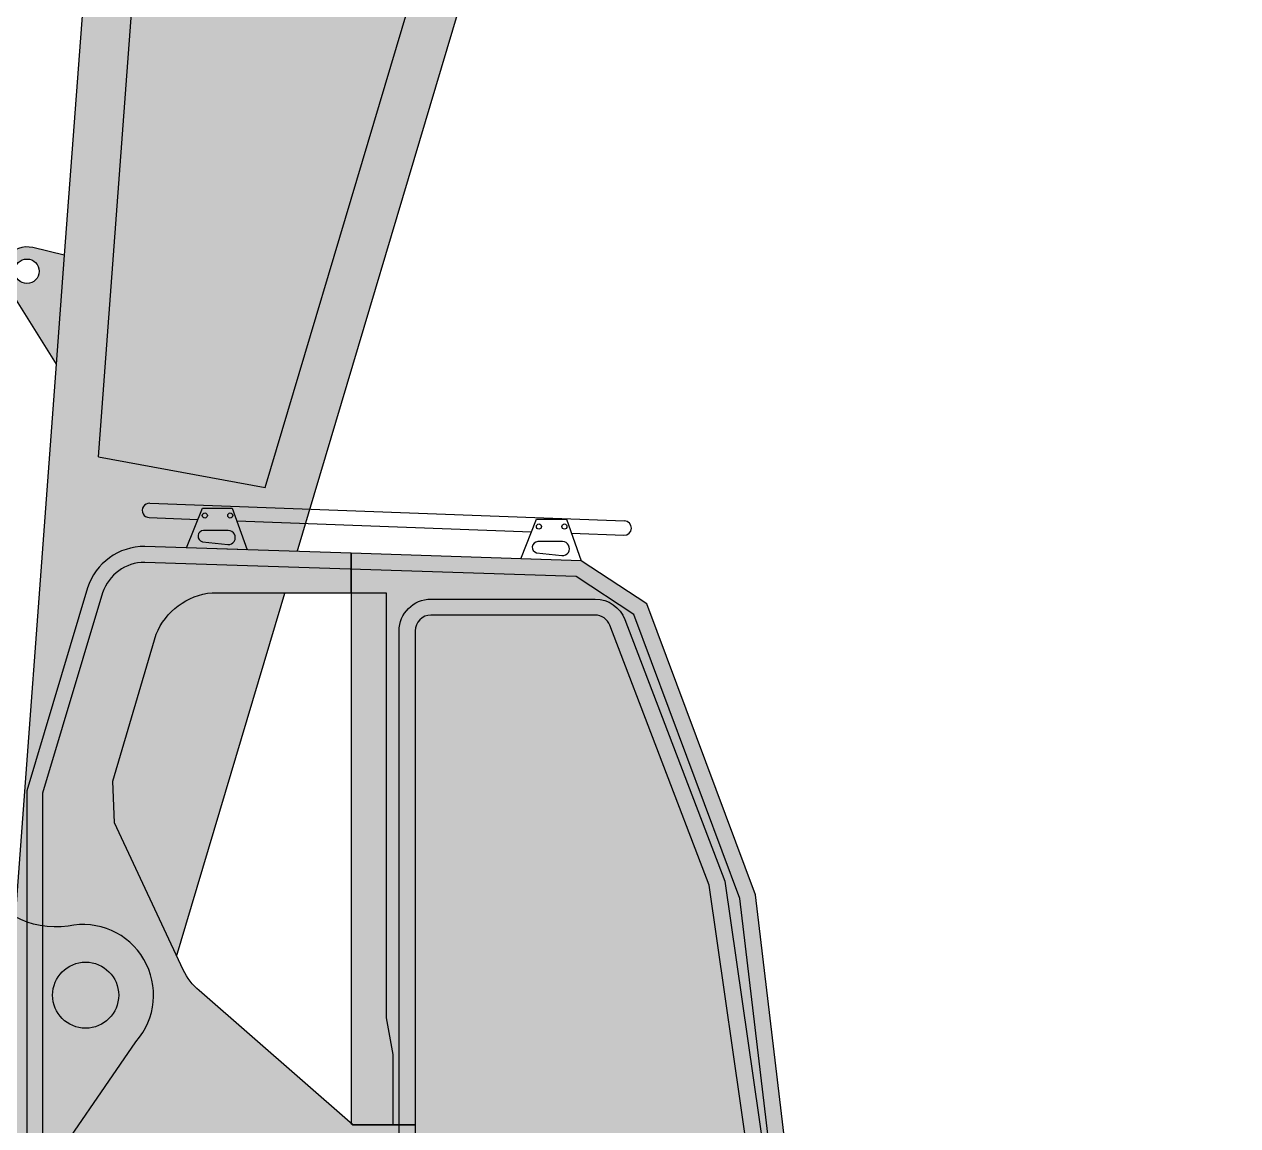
# Model space of a CAD drawing. Header units: millimetres. Extents: x 1288 to 41624, y 765 to 20114.
# Drawn here: x 24237 to 27326, y 2767 to 5571 of the extents above; entities that cross this region are included whole.
import ezdxf
from ezdxf.enums import TextEntityAlignment as Align

# ---------------------------------------------------------------- set-up
doc = ezdxf.new("R2010")
doc.units = ezdxf.units.MM
doc.set_wipeout_variables(frame=1)
doc.layers.add('dwgmodels.com', color=250, linetype='Continuous')
doc.layers.add('Hatch', color=7, linetype='Continuous', true_color=0xffe494)
doc.styles.get("Standard").update_dxf_attribs({"font": 'Arial.ttf'})

# ---------------------------------------------------------------- blocks, each defined once
blk = doc.blocks.new('BLOCK-20201113.232757')
at = {"color": 0, "linetype": 'ByBlock', "lineweight": -2, "transparency": 16777216}
blk.add_wipeout([(-20.78661947248429, 192.3173922185115), (-108.39483670202799, 160.21430109438734), (-170.78355875841316, 90.8352297109086), (-193.4372226994128, 0.3221384151675011), (-171.0851534098938, -90.26590265173672), (-108.92785601268633, -159.85238529123944), (-21.427049436289508, -192.2470921789818), (-20.847749351621133, -192.3107751681937), (7406.6477261941, -997.5000000000036), (7500, -997.5000000000036), (7500, -997.5000000000036), (7544.194173824159, -979.1941738241635), (7562.499999999999, -935.0000000000041), (7544.194173824159, -890.8058261758447), (7500, -872.5000000000036), (7413.403346109873, -872.5000000000036), (3448.7768313740744, -442.70848270349325), (3448.7768313740744, 441.5970245419403), (7435.482637433652, 872.5000000000036), (7500, 872.5000000000036), (7500, 872.5000000000036), (7544.194173824159, 890.8058261758442), (7562.499999999999, 935.0000000000036), (7544.194173824159, 979.1941738241621), (7500, 997.5000000000036), (7428.74694192455, 997.5000000000036), (7252.569536149065, 978.457870469967), (7249.683739673084, 1005.1572023872504), (6577.259630521952, 1108.431539919773), (6577.259630521952, 1108.431539919773), (6550.948509429011, 1106.4478673046096), (6528.189872118988, 1093.096669680339), (6513.620397630077, 1071.0980228281232), (6510.208364600407, 1044.933770864498), (6510.208364600407, 1044.9337708644998), (6524.476306686724, 899.7619359695273), (3403.0808975538894, 562.3860083723293), (3385.1781315127046, 736.4791287971066), (3385.1781315127046, 736.4791287971066), (3372.1027357691137, 772.8782086227684), (3343.5712635207815, 798.989778421409), (3306.1588394713713, 808.7963839887634), (3268.4872182730833, 800.0380769434923), (2826.55182647499, 575.0903498669568), (2746.643047665326, 630.2871924288847), (2746.643047665326, 630.2871924288847), (2716.1338585595577, 640.7821023874676), (2684.613165321035, 633.8973618191358), (2661.258269484212, 611.637474232235), (2652.8689872770647, 580.4834424068176), (2653.872955519797, 481.4078908075462), (1842.6273154851522, 393.7244305464483), (1847.298720604164, 476.4280587348039), (1847.298720604164, 476.4280587348039), (1838.7346856955064, 511.5080121238698), (1812.0590129414297, 535.8463421161514), (1776.3429105469324, 541.1666666778247), (1743.7318341891173, 525.6597803855839), (1743.7318341891173, 525.6597803855839), (1566.4519484109064, 363.87402441925497)], dxfattribs=at)
at = {"layer": 'Hatch', "transparency": 16777216}
h = blk.add_hatch(color=256, dxfattribs=at)
h.dxf.hatch_style = 1
edge = h.paths.add_edge_path()
edge.add_arc((1.122657522500958e-12, 4.894628539281465e-12), 193.4374909339479, 96.16886466272967, 263.8129230255147)
edge.add_line((-20.84774935162204, -192.3107751681928), (7406.6477261941, -997.5000000000036))
edge.add_line((7406.6477261941, -997.5000000000036), (7500, -997.5000000000036))
edge.add_arc((7500, -935.0000000000036), 62.5, 270, 450)
edge.add_line((7500, -872.5000000000036), (7413.403346109873, -872.5000000000036))
edge.add_line((7413.403346109873, -872.5000000000036), (3448.776831374074, -442.7084827034923))
edge.add_line((3448.776831374074, -442.7084827034923), (3448.776831374074, 441.5970245419412))
edge.add_line((3448.776831374074, 441.5970245419412), (7435.482637433652, 872.5000000000036))
edge.add_line((7435.482637433652, 872.5000000000036), (7500, 872.5000000000036))
edge.add_arc((7500, 935.0000000000036), 62.5, 270, 450)
edge.add_line((7500, 997.5000000000036), (7428.74694192455, 997.5000000000036))
edge.add_line((7428.74694192455, 997.5000000000036), (7252.569536149065, 978.457870469967))
edge.add_line((7252.569536149065, 978.457870469967), (7249.683739673084, 1005.15720238725))
edge.add_line((7249.683739673084, 1005.15720238725), (6577.259630521952, 1108.431539919773))
edge.add_arc((6568.385491652524, 1050.651600911414), 58.45743487772642, 81.26844863822892, 185.6131811302398)
edge.add_line((6510.208364600407, 1044.9337708645), (6524.476306686724, 899.7619359695273))
edge.add_line((6524.476306686724, 899.7619359695273), (3403.080897553889, 562.3860083723303))
edge.add_line((3403.080897553889, 562.3860083723303), (3385.178131512705, 736.4791287971057))
edge.add_arc((3305.034103957848, 728.2375637575901), 80.56667144057884, 5.871340301853913, 116.9763629820463)
edge.add_line((3268.487218273083, 800.0380769434923), (2826.55182647499, 575.0903498669577))
edge.add_line((2826.55182647499, 575.0903498669577), (2746.643047665326, 630.2871924288847))
edge.add_arc((2712.659709719797, 581.0893233287352), 59.79379216871472, 55.36529398103555, 180.5805788950491)
edge.add_line((2652.868987277065, 580.4834424068176), (2653.872955519797, 481.4078908075462))
edge.add_line((2653.872955519797, 481.4078908075462), (1842.627315485151, 393.7244305464483))
edge.add_line((1842.627315485151, 393.7244305464483), (1847.298720604163, 476.4280587348039))
edge.add_arc((1785.473850613083, 479.920154794978), 61.92341466931117, 356.7671587340152, 492.3836007403139)
edge.add_line((1743.731834189117, 525.6597803855839), (1566.451948410906, 363.8740244192559))
edge.add_line((1566.451948410906, 363.8740244192559), (-20.78661947248474, 192.3173922185124))
edge = h.paths.add_edge_path(flags=16)
edge.add_arc((7500, 935.0000000000036), 30, 0, 360)
edge = h.paths.add_edge_path(flags=16)
edge.add_arc((6568.385491652523, 1050.651600911413), 28.61509746126831, 0, 360)
edge = h.paths.add_edge_path(flags=16)
edge.add_arc((7500, -935.0000000000036), 30, 0, 360)
edge = h.paths.add_edge_path(flags=16)
edge.add_arc((3305.034103957849, 728.2375637575897), 31.2030162580009, 0, 360)
edge = h.paths.add_edge_path(flags=16)
edge.add_arc((2712.659709719797, 581.0893233287352), 31.2030162580009, 0, 360)
edge = h.paths.add_edge_path(flags=16)
edge.add_arc((1785.473850613083, 479.9201547949779), 31.2030162580009, 0, 360)
edge = h.paths.add_edge_path(flags=16)
edge.add_arc((0, 0), 84.11815976067678, 0, 360)
at = {"color": 0, "linetype": 'ByBlock', "lineweight": -2, "transparency": 16777216}
blk.add_line((1353.969459641728, 215.1798336574357), (1353.900993145908, -215.6102020171711), dxfattribs=at)
blk.add_lwpolyline([(2653.872955519797, 481.4078908075462), (1842.627315485151, 393.7244305464483), (1847.298720604163, 476.4280587348039, 0.6720762544986811), (1743.731834189117, 525.6597803855839), (1566.451948410906, 363.8740244192559), (-20.78661947248474, 192.3173922185124, 0.8975957494307637), (-20.84774935162204, -192.3107751681928), (7406.6477261941, -997.5000000000036)], format="xyb", dxfattribs=at)
for points in [[(1353.969459641728, 215.1798336574357), (3378.776831374074, 434.0310766768598)], [(1842.627315485151, 393.7244305464483), (1566.451948410906, 363.8740244192559)], [(1353.900993145908, -215.6102020171711), (3378.776831374074, -435.1200235891374)]]:
    blk.add_lwpolyline(points, dxfattribs=at)
for centre, radius in [((1785.473850613083, 479.9201547949779), 31.2030162580009), ((0, 0), 84.11815976067678)]:
    blk.add_circle(centre, radius, dxfattribs=at)
blk = doc.blocks.new('BLOCK-20201115.20423601')
at = {"color": 0, "linetype": 'ByBlock', "lineweight": -2, "transparency": 16777216}
blk.add_wipeout([(249.24198140325993, 61.88143686166177), (284.6396899067675, 125.94056138966334), (284.6396899067675, 125.94056138966334), (291.04018664315066, 133.9821316280868), (299.72794578019864, 139.47358421812032), (309.73785435618, 141.80488013937293), (319.9579233806051, 140.71703846525907), (399.74469711592417, 118.33673902617693), (425.2340599900507, 118.33673902617693), (425.2340599900507, 61.88143686166177), (2020.9303112806065, 61.88144686166197), (2020.9303112806065, 127.82905175340784), (2097.1460067145945, 127.82905175340784), (2097.1460067145945, 91.28046917559595), (2662.6127068746264, 91.28046917559595), (2662.6127068746264, 44.256155171543924), (3077.3602408717397, 44.256155171543924), (3077.3602408717397, 106.54258622863244), (3100.168219371712, 106.54258622863244), (3100.168219371712, 93.6592146773437), (3167.9914687244, 93.6592146773437), (3376.3431067382626, 45.293626345133816), (3376.3431067382626, 45.293626345133816), (3397.9179696906554, 34.692312393228804), (3412.596042704071, 15.655066228560372), (3417.3614921783774, -7.906620048725017), (3411.235183956714, -31.151639224766313), (3395.4758613470594, -49.30394816347098), (3376.3431067382626, -58.02442659391863), (3167.9914687244, -106.39001492612852), (3100.168219371712, -106.39001492612852), (3100.168219371712, -116.19494951243223), (3077.3602408717397, -116.19494951243223), (3077.3602408717397, -58.29007008371673), (2662.6127068746264, -58.29007008371673), (2662.6127068746264, -105.31438408776785), (2097.1460067145945, -105.31438408776785), (2097.1460067145945, -141.8629666655761), (2020.9303112806065, -141.8629666655761), (2020.9303112806065, -75.91535177383366), (425.2340599900507, -75.91535177383366), (425.2340599900507, -134.25931186380012), (399.74469711592417, -134.25931186380012), (249.24198140325993, -94.56698951119643), (249.24198140325993, -75.91535177383366), (-3181.2538559820846, -75.91535177383366), (-3181.2538559820846, -95.5347790239357), (-3202.4428828551195, -95.5347790239357), (-3202.4428828551195, -82.81912675817512), (-3234.981142743912, -82.81912675817512), (-3234.981142743912, -82.81912675817512), (-3246.516568787499, -83.47351812588249), (-3257.9039797082246, -85.42829550240504), (-3268.9972596175057, -88.65837644930843), (-3279.6540667255795, -93.1223146579423), (-3279.6540667255795, -93.12231465794366), (-3279.6540667255795, -93.12231465794366), (-3310.7623140225874, -102.18184216445889), (-3343.111152367723, -100.35133779315265), (-3372.998797411974, -87.8402722013684), (-3397.0051072796664, -66.08032792135145), (-3412.3829606925137, -37.56156720237868), (-3417.372619125201, -5.547485968362253), (-3411.403099493392, 26.298438792877732), (-3395.157513632769, 54.33197279375281), (-3370.49489755686, 75.34514620533855), (-3340.237475829695, 86.93335223377926), (-3307.8477050933366, 87.77051421284295), (-3279.6540667254963, 79.08839974574903), (-3279.6540667254963, 79.08839974574903), (-3268.997259617441, 74.62446153712744), (-3257.90397970818, 71.39438059023132), (-3246.516568787478, 69.43960321371196), (-3234.981142743912, 68.78521184600322), (-3234.981142743912, 68.78521184600322), (-3202.4428828551195, 68.78521184600322), (-3202.4428828551195, 81.5008641117638), (-3181.2538559820846, 81.5008641117638), (-3181.2538559820846, 61.88143686166177), (-3181.0337036486526, 61.88143686166177)], dxfattribs=at)
blk = doc.blocks.new('BLOCK-20201115.205553')
at = {"color": 0, "linetype": 'ByBlock', "lineweight": -2, "transparency": 16777216}
for p, q in [((1779.706233952937, 3497.429240306737), (2529.996858370479, 3469.687981993024)), ((2631.421359217045, 3465.937910772944), (2765.153375839716, 3460.993300914834))]:
    blk.add_line(p, q, dxfattribs=at)
for centre in [(1698.351196613876, 3511.033588726857), (1763.118695183148, 3511.033588726857), (2548.844083022803, 3482.937989678625), (2613.611581592075, 3482.937989678625)]:
    blk.add_circle(centre, 6.53629131879784, dxfattribs=at)
blk.add_arc((2765.83043159905, 3479.304964455561), 18.32417600139531, 267.8825094467373, 87.88250944673726, dxfattribs=at)
blk.add_wipeout([(2070.790976427648, 3314.4663642965666), (2070.790976427648, 1963.2292401477866), (2074.8472760696745, 1959.6789535846278), (2233.5986195938744, 1959.6789535846278), (2233.5986195938744, 1861.7273598118322), (2233.5986195938744, 1861.7273598118322), (2236.6744284615143, 1846.2642244213148), (2245.433591046613, 1833.1552112203326), (2258.542604247595, 1824.3960486352344), (2274.005739638112, 1821.3202397675946), (3043.079901513765, 1821.3202397675946), (3043.079901513765, 1821.3202397675946), (3059.8643994027016, 1824.9711905216877), (3073.6157994040577, 1835.2642857216383), (3081.8491095585036, 1850.3394777500407), (3083.076502478978, 1867.472554455972), (3083.0765024789775, 1867.472554455972), (2982.1637139428367, 2570.002022188446), (2729.5474833864187, 3231.5794514865347), (2729.5474833864187, 3231.5794514865347), (2723.5641739177154, 3242.1392278178287), (2714.714913239522, 3250.445818804184), (2703.79810053892, 3255.7497860764443), (2691.7986739596304, 3257.5725943860184), (2274.005739638112, 3257.5725943860184), (2274.005739638112, 3257.5725943860184), (2258.542604247595, 3254.4967855183786), (2245.433591046613, 3245.7376229332804), (2236.6744284615143, 3232.6286097322973), (2233.5986195938744, 3217.1654743417803), (2233.5986195938744, 1959.6789535846278), (2074.8472760696745, 1959.6789535846278), (1684.2978560157057, 2301.5083253354733), (1684.2978560157057, 2301.5083253354733), (1672.0398848672985, 2312.9640644860656), (1661.1021516567578, 2325.686399506676), (1651.6147198498966, 2339.524045761432), (1643.6904069966326, 2354.312456154885), (1468.7138649043295, 2728.603338191641), (1464.6131126634898, 2834.4227496748335), (1574.4665974893028, 3208.6580659630768), (1574.4665974893028, 3208.6580659630768), (1595.703367542289, 3246.4088628401587), (1625.761452661076, 3277.595952895658), (1662.7039022098904, 3300.209632129065), (1704.150135361383, 3312.792669309739), (1716.8816109483594, 3314.4552511468555), (2070.790976427648, 3314.46411972215), (2070.790976427648, 3415.1575605805665), (1546.0058210968978, 3432.4935707298014), (1546.0058210968978, 3432.4935707298014), (1505.2341676767626, 3427.062968287163), (1467.356071806742, 3411.0295962537098), (1435.0759290026604, 3385.5381948397094), (1410.6984557885235, 3352.408782451385), (1399.5345079958126, 3326.657489522049), (1244.95059561068, 2810.007159774754), (1244.95059561068, 1548.7202340989297), (1249.0346781269686, 1544.68616075631), (1277.4676716451117, 1544.7028304808646), (1281.5962067602118, 1548.7424603983363), (1285.5969406537183, 1548.7424603983363), (2074.836162919973, 1548.7591301228913), (2074.836162919973, 1544.7028304808646), (3185.5954758526896, 1544.6972739060166), (3193.663622537924, 1548.748016973192), (3193.6469528133675, 1760.353500490468), (3100.0742323041777, 2545.4975270907294), (2823.412370418635, 3285.9666918801945), (2656.6651156822786, 3395.803506981449), (2070.790976427648, 3415.1575605805665)], dxfattribs=at)
at = {"layer": 'Hatch', "transparency": 16777216}
h = blk.add_hatch(color=256, dxfattribs=at)
h.dxf.hatch_style = 1
edge = h.paths.add_edge_path()
edge.add_line((2070.790976427648, 3415.157560580566), (2070.790976427648, 1963.229240147787))
edge.add_line((2070.790976427648, 1963.229240147786), (2074.847276069675, 1959.678953584627))
edge.add_line((2074.847276069675, 1959.678953584627), (2233.598619593875, 1959.678953584627))
edge.add_line((2233.598619593875, 1959.678953584627), (2233.598619593875, 1861.727359811832))
edge.add_arc((2274.005739638113, 1861.727359811832), 40.40712004423767, 180, 270)
edge.add_line((2274.005739638113, 1821.320239767594), (3043.079901513765, 1821.320239767594))
edge.add_arc((3043.079901513767, 1861.727359811832), 40.40712004423813, 269.9999999999994, 368.1741711792849)
edge.add_line((3083.076502478976, 1867.472554455971), (2982.163713942835, 2570.002022188446))
edge.add_line((2982.163713942839, 2570.002022188446), (2729.547483386421, 3231.579451486535))
edge.add_arc((2691.798673959631, 3217.16547434178), 40.40712004423786, 20.89881910636884, 90.00000000000064)
edge.add_line((2691.798673959631, 3257.572594386018), (2274.005739638113, 3257.572594386018))
edge.add_arc((2274.005739638113, 3217.16547434178), 40.40712004423767, 90, 180)
edge.add_line((2233.598619593875, 3217.16547434178), (2233.598619593875, 1959.678953584627))
edge.add_line((2233.598619593875, 1959.678953584627), (2074.847276069675, 1959.678953584627))
edge.add_line((2074.847276069675, 1959.678953584627), (1684.297856015706, 2301.508325335473))
edge.add_arc((1783.065761723294, 2419.478892652653), 153.857576839751, 205.0589421964123, 230.0630887960887, ccw=False)
edge.add_line((1643.690406996633, 2354.312456154885), (1468.71386490433, 2728.60333819164))
edge.add_line((1468.71386490433, 2728.60333819164), (1464.61311266349, 2834.422749674834))
edge.add_line((1464.61311266349, 2834.422749674834), (1574.466597489303, 3208.658065963076))
edge.add_arc((1732.594744230151, 3144.551616354845), 170.6286836175808, 95.28383373454648, 157.9319622146674, ccw=False)
edge.add_line((1716.88161094836, 3314.455251146856), (2070.790976427648, 3314.464119722149))
edge.add_line((2070.790976427648, 3314.46411972215), (2070.790976427648, 3415.157560580566))
edge.add_line((2070.790976427648, 3415.157560580566), (1546.005821096898, 3432.493570729801))
edge.add_arc((1545.76169024043, 3278.559274689593), 153.9344896287688, 89.90913229633007, 161.792516827227)
edge.add_line((1399.534507995813, 3326.657489522049), (1244.95059561068, 2810.007159774754))
edge.add_line((1244.95059561068, 2810.007159774754), (1244.95059561068, 1548.72023409893))
edge.add_line((1244.95059561068, 1548.720234098932), (1249.034678126969, 1544.686160756311))
edge.add_line((1249.034678126969, 1544.686160756311), (1277.467671645112, 1544.702830480866))
edge.add_line((1277.46767164511, 1544.702830480863), (1281.59620676021, 1548.742460398335))
edge.add_line((1281.596206760212, 1548.742460398338), (1285.596940653719, 1548.742460398338))
edge.add_line((1285.596940653719, 1548.742460398338), (2074.836162919974, 1548.759130122893))
edge.add_line((2074.836162919975, 1548.759130122889), (2074.836162919975, 1544.702830480863))
edge.add_line((2074.836162919975, 1544.702830480863), (3185.595475852691, 1544.697273906015))
edge.add_line((3185.59547585269, 1544.697273906015), (3193.663622537924, 1548.74801697319))
edge.add_line((3193.663622537922, 1548.748016973193), (3193.646952813366, 1760.35350049047))
edge.add_line((3193.646952813368, 1760.353500490468), (3100.074232304178, 2545.497527090729))
edge.add_line((3100.074232304178, 2545.497527090729), (2823.412370418635, 3285.966691880194))
edge.add_line((2823.412370418635, 3285.966691880194), (2656.665115682279, 3395.803506981449))
edge.add_line((2656.665115682281, 3395.803506981449), (2070.79097642765, 3415.157560580566))
at = {"color": 0, "linetype": 'ByBlock', "lineweight": -2, "transparency": 16777216}
for q in [(2070.790976427648, 3415.157560580566), (2070.790976427648, 1963.229240147786)]:
    blk.add_line((2070.790976427648, 3314.466364296566), q, dxfattribs=at)
for points in [[(1652.039460553136, 3428.990803490482), (1692.240218506111, 3529.685178063764), (1768.096225265661, 3529.685178063764), (1806.172229273354, 3423.899106029681), (1652.0394605525, 3428.990803490504)], [(2502.53234696206, 3400.895204442249), (2542.733104915034, 3501.589579015532), (2618.589111674588, 3501.589579015532), (2656.665115682281, 3395.803506981449), (2502.532346961427, 3400.895204442271)], [(2070.790976427648, 3314.46411972215), (2160.362963043332, 3314.466364296566), (2160.362963043332, 2232.323411852112), (2176.532595862915, 2138.695125594399), (2176.510369563508, 1959.678953584627)]]:
    blk.add_lwpolyline(points, dxfattribs=at)
for points in [[(1758.196922002058, 3472.720859345338), (1695.22086595964, 3472.735363460915, 0.8821474939701144), (1692.273557955221, 3444.230613413476), (1756.928034660505, 3437.117639876096, 1.03803529738352)], [(2608.689808410982, 3444.625260297105), (2545.713752368567, 3444.639764412683, 0.8821474939701144), (2542.766444364148, 3416.135014365243), (2607.420921069428, 3409.022040827864, 1.03803529738352)], [(2192.868925928058, 3217.16547434178, -0.414213562373095), (2274.005739638113, 3298.302288051835), (2691.798673959631, 3298.302288051835, -0.3109923707284868), (2767.597644905454, 3246.108496688699), (3021.833895629807, 2580.288391550852), (3123.392399855566, 1873.263613498291, -0.456644373260004), (3043.079901513764, 1780.590546101776), (2274.005739638113, 1780.590546101777, -0.414213562373095), (2192.868925928058, 1861.727359811832)]]:
    blk.add_lwpolyline(points, format="xyb", close=True, dxfattribs=at)
blk.add_wipeout([(-4259.619102375178, 2330.6040068283864), (-4861.159300513558, 2330.6040068283864), (-4861.159300513558, 2540.218165711998), (-4830.71693107755, 2712.6985898673147), (-4793.5224210060005, 2807.386574657299), (-4793.5224210060005, 2807.386574657299), (-4790.393456193539, 2835.419097500663), (-4798.161308652901, 2862.535019501047), (-4815.658468340827, 2884.6588112333984), (-4840.2551080597805, 2898.465261620713), (-4861.159300513558, 2902.056326844303), (-5221.863138858593, 2902.056326844303), (-5476.606891511157, 2834.4012147337735), (-5476.606891511157, 2834.4012147337735), (-5504.197585647626, 2820.324422820636), (-5527.739238012207, 2800.19501454709), (-5545.930634505989, 2775.1255995737793), (-5557.766284892765, 2746.5018357852787), (-5557.766284892765, 2746.5018357852787), (-5638.901368137063, 2401.601762817907), (-5669.337660038756, 2404.9626392998653), (-5669.337660038756, 2404.9626392998653), (-5689.300502075388, 2401.0521297071537), (-5705.710902338322, 2389.031068578267), (-5715.459707267244, 2371.176994815901), (-5716.699885036731, 2350.8725838036553), (-5716.699885036731, 2350.8725838036553), (-5703.146983491053, 2235.885634366783), (-5703.146983491053, 2235.885634366783), (-5702.00896862562, 2232.2439441207625), (-5699.781076786769, 2229.146609195979), (-5696.690452236628, 2226.909417748657), (-5693.052198976533, 2225.7604621806267), (-5693.052198976533, 2225.7604621806267), (-5679.499297430855, 2225.7604621806267), (-5679.499297430855, 2225.7604621806267), (-5675.850953740758, 2226.9204295841673), (-5672.748157527705, 2229.162881750569), (-5670.5019932689975, 2232.2629917778495), (-5669.337660038756, 2235.909944504073), (-5669.337660038756, 2235.909944504073), (-5669.337660038756, 2083.7041748583542), (-5676.108033277269, 2083.7224074613405), (-5676.108033277269, 1833.510319283952), (-5665.988938625439, 1738.8344895626096), (-5655.839456302007, 1738.8344895626096), (-5655.839456302007, 1735.394605134435), (-5638.931755808699, 1735.394605134435), (-5638.931755808699, 1738.8344895626096), (-5635.528336586467, 1738.8344895626096), (-5628.77619595093, 1833.510319283952), (-5628.77619595093, 1859.7265130683409), (-5625.378854263014, 1857.1580053441353), (-4939.344017606592, 1857.1580053441353), (-4259.603700510094, 1758.688750984158), (-4259.598046138831, 1548.725790673776), (-3022.0177160231547, 1548.725790673776), (-2742.158576356527, 1512.1968675961393), (-2738.0467109659803, 1508.0850022055924), (-1700.5079607648804, 1508.0850022055924), (-1598.8933005390863, 1491.8598036374888), (1187.9749164598006, 1491.8598036374888), (1224.5690790532185, 1471.467173930323), (1578.5784628798497, 1471.467173930323), (1598.9155268384966, 1487.7312685223915), (1598.9155268384966, 1516.1809317650914), (1521.6235706459297, 1516.1809317650914), (1521.6235706459297, 1540.5909650903159), (1529.6806041814598, 1540.6298611142888), (1529.6806041814598, 1548.742460398334), (1452.444213737413, 1548.742460398334), (1452.444213737413, 1540.6298611142888), (1460.5568130214633, 1540.6298611142888), (1460.5568130214633, 1516.1809317650914), (1330.3662642370055, 1516.1976014896418), (1330.3662642370055, 1516.1976014896418), (1311.192399374343, 1527.0403939548455), (1295.641563565086, 1542.64086663514), (1284.8599297389978, 1561.849188119727), (1279.642157230257, 1583.249610831957), (1279.642157230257, 1816.5661535846912), (1523.0960272377934, 2171.6582516157832), (1523.0960272377934, 2171.6582516157832), (1548.1208344288902, 2208.3751640887476), (1563.361428196465, 2250.1135988714586), (1567.8841971624634, 2294.3167344771955), (1561.412084630057, 2338.276766277306), (1544.341560578856, 2379.3007817452763), (1517.7183346266497, 2414.8757234373807), (1483.1732977379602, 2442.822334374272), (1442.8226167752118, 2461.4286554061537), (1399.138101920712, 2469.554896752913), (1354.7957880281483, 2466.7032594771963), (1350.6642233570633, 2465.86561077485), (1350.6642233570633, 2465.86561077485), (1301.2646900413592, 2464.3555712359566), (1252.7558122372134, 2473.815110622252), (1207.5430794013778, 2493.775143205733), (1167.8685296322465, 2523.245878042774), (1135.6995700414918, 2560.7659013645525), (1118.7885635939856, 2590.2668506740156), (1000.8280360589733, 3049.990071061652), (1013.0525007335723, 3306.3148689885456), (1013.0525007335723, 3306.3148689885456), (1015.5350545104379, 3330.333592872702), (1009.6162229663473, 3353.7436249835528), (996.016278309789, 3373.69616055217), (976.3902198594874, 3387.763143170475), (976.3902198594874, 3387.763143170475), (748.5706509238107, 3501.617361889791), (748.5706509238107, 3501.617361889791), (707.839952115346, 3509.6712521700592), (666.4231522949494, 3506.7551474549155), (627.2228313279861, 3493.0734147371804), (592.986233396719, 3469.584899752933), (566.1127341227511, 3437.935728976361), (555.0595207224355, 3417.571725337719), (455.6391378713506, 3200.451004906531), (44.741540709026594, 2993.0462919774354), (-28.43855009299682, 3094.759394644937), (-28.43855009299682, 3094.759394644937), (-44.947247732664664, 3117.156630476218), (-68.8103215106255, 3131.464914108701), (-96.34375537273809, 3135.475311894538), (-123.29689773415475, 3128.568692787827), (-145.50868325631473, 3111.8113106964174), (-159.5500241688767, 3087.790194652044), (-162.74096426799952, 3074.3945478120295), (-162.74096426799952, 3005.2707566520367), (-174.96542894259596, 3005.2707566520367), (-174.96542894259596, 2993.0462919774354), (-2103.345941941054, 2993.0462919575066), (-2187.468988258428, 3081.159580237955), (-1851.1117896502874, 3330.752685188035), (-1912.1340946759371, 3408.0779808297148), (-2241.7223320276316, 3243.281083866441), (-2241.7223320276316, 3243.281083866441), (-2269.5756434824166, 3226.734657021546), (-2301.352170068086, 3220.4224816056512), (-2333.4149125273816, 3225.067021014419), (-2362.094112612949, 3240.1366820186586), (-2384.107277220052, 3263.906658550227), (-2396.934877881346, 3293.6563452982427), (-2399.1087247381406, 3325.980726037462), (-2390.3800089918323, 3357.1800965719904), (-2371.8239756144612, 3383.6068251811157), (-2387.342718984073, 3493.4714231566277), (-2473.5481914316624, 3493.4714231566277), (-2538.7212578718245, 3261.6066677286317), (-2538.7212578718245, 3085.2797203704276), (-2538.7212578718245, 3085.2797203704276), (-2535.0480425207124, 3066.1587662906504), (-2524.551323976008, 3049.7599158513713), (-2508.7254395832533, 3038.4177476669474), (-2489.823399173438, 3033.746959266441), (-2489.823399173438, 2993.046291953511), (-4259.636942162801, 2993.0462919352212)], dxfattribs=at)
at = {"layer": 'Hatch', "transparency": 16777216}
h = blk.add_hatch(color=256, dxfattribs=at)
h.dxf.hatch_style = 1
edge = h.paths.add_edge_path()
edge.add_line((-4259.636942162801, 2993.046291977438), (-4259.619102375179, 2330.604006828389))
edge.add_line((-4259.619102375178, 2330.604006828389), (-4861.159300513557, 2330.604006828389))
edge.add_line((-4861.159300513558, 2330.604006828389), (-4861.159300513558, 2540.218165712))
edge.add_line((-4861.159300513558, 2540.218165712), (-4830.71693107755, 2712.698589867317))
edge.add_line((-4830.71693107755, 2712.698589867317), (-4793.522421006001, 2807.386574657301))
edge.add_arc((-4862.893790844264, 2829.320631664315), 72.75637298562813, 342.4539242559648, 448.6339562123362)
edge.add_line((-4861.159300513558, 2902.056326844306), (-5221.863138858593, 2902.056326844306))
edge.add_line((-5221.863138858593, 2902.056326844306), (-5476.606891511157, 2834.401214733776))
edge.add_arc((-5430.942051540766, 2710.820083471961), 131.7481446300903, 110.2799289347394, 164.2861556031438)
edge.add_line((-5557.766284892765, 2746.50183578528), (-5638.901368137063, 2401.601762817909))
edge.add_line((-5638.901368137063, 2401.601762817909), (-5669.337660038756, 2404.962639299867))
edge.add_arc((-5670.550385593142, 2358.243888017012), 46.73448859995808, 88.513049817532, 189.0750045166855)
edge.add_line((-5716.699885036731, 2350.872583803657), (-5703.146983491053, 2235.885634366785))
edge.add_arc((-5691.319162985506, 2237.583127097474), 11.94900914227496, 188.1671470396083, 261.6606385438185)
edge.add_line((-5693.052198976533, 2225.760462180629), (-5679.499297430855, 2225.760462180629))
edge.add_arc((-5681.292313786998, 2237.717270532336), 12.09049931197245, 278.5283994222414, 351.4030239497716)
edge.add_line((-5669.337660038756, 2235.909944504076), (-5669.337660038756, 2083.704174858356))
edge.add_line((-5669.337660038756, 2083.704174858356), (-5676.108033277269, 2083.722407461342))
edge.add_line((-5676.108033277269, 2083.722407461342), (-5676.108033277269, 1833.510319283954))
edge.add_line((-5676.108033277269, 1833.510319283954), (-5665.98893862544, 1738.834489562612))
edge.add_line((-5665.98893862544, 1738.834489562612), (-5655.839456302008, 1738.834489562612))
edge.add_line((-5655.839456302008, 1738.834489562612), (-5655.839456302008, 1735.394605134437))
edge.add_line((-5655.839456302008, 1735.394605134437), (-5638.931755808699, 1735.394605134437))
edge.add_line((-5638.931755808699, 1735.394605134437), (-5638.931755808699, 1738.834489562612))
edge.add_line((-5638.931755808699, 1738.834489562612), (-5635.528336586467, 1738.834489562612))
edge.add_line((-5635.528336586467, 1738.834489562612), (-5628.77619595093, 1833.510319283954))
edge.add_line((-5628.77619595093, 1833.510319283954), (-5628.77619595093, 1859.726513068343))
edge.add_line((-5628.77619595093, 1859.726513068343), (-5625.378854263014, 1857.158005344138))
edge.add_line((-5625.378854263014, 1857.158005344138), (-4939.344017606592, 1857.158005344138))
edge.add_line((-4939.344017606592, 1857.158005344138), (-4259.603700510094, 1758.68875098416))
edge.add_line((-4259.603700510095, 1758.68875098416), (-4259.598046138833, 1548.725790673778))
edge.add_line((-4259.598046138832, 1548.72579067378), (-3022.017716023154, 1548.72579067378))
edge.add_line((-3022.017716023154, 1548.72579067378), (-2742.158576356527, 1512.196867596143))
edge.add_line((-2742.158576356527, 1512.19686759614), (-2738.04671096598, 1508.085002205593))
edge.add_line((-2738.04671096598, 1508.085002205597), (-1700.50796076488, 1508.085002205597))
edge.add_line((-1700.50796076488, 1508.085002205597), (-1598.893300539086, 1491.859803637493))
edge.add_line((-1598.893300539086, 1491.85980363749), (1187.974916459802, 1491.85980363749))
edge.add_line((1187.9749164598, 1491.85980363749), (1224.569079053217, 1471.467173930323))
edge.add_line((1224.569079053221, 1471.467173930323), (1578.578462879852, 1471.467173930323))
edge.add_line((1578.57846287985, 1471.467173930323), (1598.915526838497, 1487.731268522391))
edge.add_line((1598.915526838497, 1487.731268522395), (1598.915526838497, 1516.180931765095))
edge.add_line((1598.915526838497, 1516.180931765091), (1521.62357064593, 1516.180931765091))
edge.add_line((1521.62357064593, 1516.180931765091), (1521.62357064593, 1540.590965090316))
edge.add_line((1521.62357064593, 1540.59096509032), (1529.68060418146, 1540.629861114292))
edge.add_line((1529.68060418146, 1540.629861114292), (1529.68060418146, 1548.742460398338))
edge.add_line((1529.68060418146, 1548.742460398338), (1452.444213737414, 1548.742460398338))
edge.add_line((1452.444213737414, 1548.742460398338), (1452.444213737414, 1540.629861114292))
edge.add_line((1452.444213737414, 1540.629861114292), (1460.556813021463, 1540.629861114292))
edge.add_line((1460.556813021463, 1540.629861114292), (1460.556813021463, 1516.180931765095))
edge.add_line((1460.556813021463, 1516.180931765091), (1330.366264237005, 1516.197601489643))
edge.add_arc((1360.348271475847, 1591.590778924327), 81.13600903278038, 185.9007041795566, 248.313504356995, ccw=False)
edge.add_line((1279.642157230257, 1583.249610831959), (1279.642157230257, 1816.566153584694))
edge.add_line((1279.642157230257, 1816.566153584694), (1523.096027237794, 2171.658251615785))
edge.add_arc((1388.399963809432, 2290.348224204105), 179.5281011321452, 318.614502871259, 462.1337248923635)
edge.add_arc((1319.225566674831, 2685.567084822878), 221.9394665958689, 205.4293249236177, 278.1435787538353, ccw=False)
edge.add_line((1118.788563593986, 2590.266850674017), (1000.828036058974, 3049.990071061655))
edge.add_line((1000.828036058974, 3049.990071061655), (1013.052500733573, 3306.314868988547))
edge.add_arc((946.4967327958657, 3325.331672729168), 69.21928250341192, 344.0539116355132, 424.4139306612613)
edge.add_line((976.3902198594878, 3387.763143170478), (748.5706509238116, 3501.617361889794))
edge.add_arc((698.0500033160679, 3353.140817925294), 156.8362838833791, 71.20860808302686, 155.7438739604852)
edge.add_line((555.059520722436, 3417.571725337721), (455.6391378713506, 3200.451004906534))
edge.add_line((455.6391378713488, 3200.451004906534), (44.74154070902478, 2993.046291977438))
edge.add_line((44.74154070902659, 2993.046291977438), (-28.43855009299659, 3094.75939464494))
edge.add_arc((-92.5849392627315, 3064.760750472018), 70.81439045651985, 25.06357029564548, 172.1810680644573)
edge.add_line((-162.7409642679995, 3074.394547812031), (-162.7409642679995, 3005.270756652038))
edge.add_line((-162.7409642679995, 3005.270756652038), (-174.9654289425962, 3005.270756652038))
edge.add_line((-174.9654289425962, 3005.270756652038), (-174.9654289425962, 2993.046291977438))
edge.add_line((-174.9654289425962, 2993.046291977438), (-2103.345941941054, 2993.046291957508))
edge.add_line((-2103.345941941054, 2993.046291957507), (-2187.468988258428, 3081.159580237957))
edge.add_line((-2187.468988258428, 3081.159580237958), (-1851.111789650287, 3330.752685188038))
edge.add_line((-1851.111789650287, 3330.752685188038), (-1912.134094675937, 3408.077980829717))
edge.add_line((-1912.134094675937, 3408.077980829717), (-2241.722332027632, 3243.281083866443))
edge.add_arc((-2303.852843198387, 3316.151492059176), 95.76166669662366, 135.218221598061, 310.4514567614671, ccw=False)
edge.add_line((-2371.823975614461, 3383.606825181118), (-2387.342718984073, 3493.47142315663))
edge.add_line((-2387.342718984073, 3493.47142315663), (-2473.548191431662, 3493.47142315663))
edge.add_line((-2473.548191431662, 3493.47142315663), (-2538.721257871824, 3261.606667728634))
edge.add_line((-2538.721257871824, 3261.606667728634), (-2538.721257871824, 3085.27972037043))
edge.add_arc((-2487.117504797312, 3085.27972037043), 51.6037530745125, 179.9999999999995, 266.9942600558082)
edge.add_line((-2489.823399173438, 3033.746959266444), (-2489.823399173438, 2993.046291953514))
edge.add_line((-2489.823399173438, 2993.046291953513), (-4259.636942162801, 2993.046291935222))
at = {"color": 0, "linetype": 'ByBlock', "lineweight": -2, "transparency": 16777216}
for p, q in [((1558.230285771493, 3542.29148980709), (2766.507487358384, 3497.616627996291)), ((1556.876174252826, 3505.668162725633), (1680.82216754137, 3501.085381460791))]:
    blk.add_line(p, q, dxfattribs=at)
for points in [[(3083.076502478976, 1867.472554455971), (2982.163713942839, 2570.002022188446), (2729.547483386417, 3231.579451486534, 0.3109923707284847), (2691.798673959631, 3257.572594386018), (2274.005739638113, 3257.572594386018, 0.414213562373095), (2233.598619593875, 3217.16547434178), (2233.598619593875, 1959.678953584627), (2074.847276069675, 1959.678953584627), (1684.297856015706, 2301.508325335473, -0.1095361216834309), (1643.690406996633, 2354.312456154885), (1468.71386490433, 2728.60333819164), (1464.61311266349, 2834.422749674834), (1574.466597489303, 3208.658065963076, -0.2803724344637218), (1716.88161094836, 3314.455251146856), (2070.790976427648, 3314.46411972215), (2070.790976427648, 3415.157560580566), (1546.005821096896, 3432.493570729801, 0.3243572394860451), (1399.534507995813, 3326.657489522049), (1244.95059561068, 2810.007159774754), (1244.95059561068, 1548.720234098932)], [(3193.646952813368, 1760.353500490468), (3100.074232304178, 2545.497527090729), (2823.412370418635, 3285.966691880194), (2656.665115682281, 3395.803506981449), (2070.790976427648, 3415.157560580566, 2.220446049250313e-16), (2070.790976427648, 1963.229240147786), (2074.847276069675, 1959.678953584627), (2233.598619593875, 1959.678953584627), (2233.598619593875, 1861.727359811832, 0.414213562373095)], [(1224.569079053221, 1471.467173930323), (1578.57846287985, 1471.467173930323), (1598.915526838497, 1487.731268522395), (1598.915526838497, 1516.180931765091), (1521.62357064593, 1516.180931765091), (1521.62357064593, 1540.59096509032), (1529.68060418146, 1540.629861114292), (1529.68060418146, 1548.742460398338), (1452.444213737414, 1548.742460398338), (1452.444213737414, 1540.629861114292), (1460.556813021463, 1540.629861114292), (1460.556813021463, 1516.180931765091), (1330.366264237007, 1516.197601489643, -0.2792652229330464), (1279.642157230257, 1583.249610831959), (1279.642157230257, 1816.566153584694), (1523.096027237796, 2171.658251615785, 0.7233422635214231), (1350.664223357064, 2465.865610774852, -0.3283687400220769), (1118.788563593986, 2590.266850674017)], [(3152.989681811279, 1544.697437016541), (3152.972883382641, 1757.936690160586), (3060.263632297578, 2535.835572483611), (2789.955487181473, 3259.29938887589), (2643.864419261761, 3355.529924367542), (1545.35087153683, 3391.818759558448, 0.3216793656541724), (1438.332106473274, 3314.430770565577), (1285.62485530517, 2804.052617668014), (1285.62485530517, 1548.742460987931)]]:
    blk.add_lwpolyline(points, format="xyb", dxfattribs=at)
blk.add_circle((1395, 2290), 84.11815976067678, dxfattribs=at)
blk.add_arc((1557.553230012159, 3523.979826266361), 18.32417600139531, 87.88250944673726, 267.8825094467373, dxfattribs=at)
blk = doc.blocks.new('*U90')
at = {"color": 0, "linetype": 'ByBlock', "lineweight": -2, "transparency": 16777216, "rotation": 79.58653279536605}
blk.add_blockref('BLOCK-20201113.232757', (1395, 2290), dxfattribs=at)
at = {"color": 0, "linetype": 'ByBlock', "lineweight": -2, "transparency": 16777216, "rotation": 56.24186752002866}
blk.add_blockref('BLOCK-20201115.20423601', (-325.9311008998839, 6146.549983499712), dxfattribs=at)
at = {"color": 0, "linetype": 'ByBlock', "lineweight": -2, "transparency": 16777216}
blk.add_blockref('BLOCK-20201115.205553', (0, 0), dxfattribs=at)
at = {"layer": 'Defpoints', "color": 250, "linetype": 'ByBlock', "lineweight": -2, "transparency": 16777216, "width": 0.8}
blk.add_attdef('МАРКА', text='', height=250, dxfattribs=at).set_placement((-3560.361426637033, 2072.499801215403), align=Align.MIDDLE_CENTER)

msp = doc.modelspace()

# ---------------------------------------------------------------- block references
at = {"layer": 'dwgmodels.com', "transparency": 16777216}
msp.add_blockref('*U90', (22998.17347811873, 809.1816193134291), dxfattribs=at)

doc.saveas('drawing.dxf')
